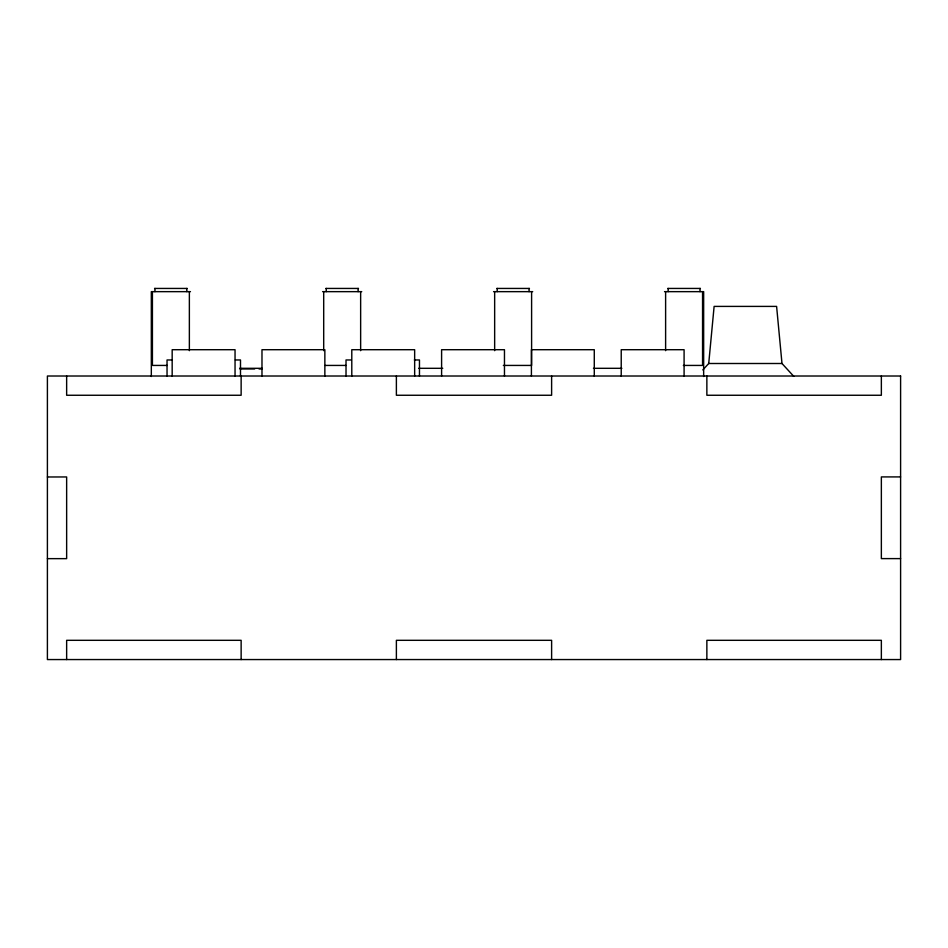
<?xml version="1.0" encoding="UTF-8"?>
<svg xmlns="http://www.w3.org/2000/svg" width="948" height="948" viewBox="0 0 948 948"><rect width="100%" height="100%" fill="white"/><g stroke="black" fill="none" stroke-linecap="round" stroke-linejoin="round"><path stroke-width="1.42" d="M702.847 369.921L708.725 363.499L714.117 306.405L776.602 306.405L781.993 363.499L793.737 376.332M47.4 476.986L66.644 476.951L66.644 558.645L47.4 558.645M154.56 288.441L187.218 288.441M325.839 288.441L358.498 288.441M496.799 288.441L529.458 288.441M667.759 288.441L700.418 288.441M190.453 291.652L151.325 291.652L151.325 376.486M322.604 291.652L361.733 291.652M493.564 291.652L532.693 291.652M664.524 291.652L703.653 291.652L703.653 376.486M172.169 359.967L167.038 359.967L167.038 376.166M235.365 359.967L240.496 359.967L240.496 376.166M351.151 359.967L346.02 359.967L346.02 376.166M414.335 359.967L419.466 359.967L419.466 376.166M708.725 363.499L781.993 363.499M167.192 365.43L152.415 365.43L152.415 291.652M325.176 365.43L345.973 365.43M503.352 365.43L531.603 365.43L531.603 291.652M683.354 365.43L702.563 365.43L702.563 291.652M239.583 368.31L262.169 368.31M418.743 368.31L442.763 368.31M593.46 368.31L621.876 368.31M239.915 368.95L254.668 368.95M259.041 368.95L261.944 368.95M900.6 476.915L881.356 476.915L881.356 558.609L900.6 558.609M881.356 376.012L881.356 395.257L706.864 395.257L706.864 376.012M881.356 659.559L881.356 640.315L706.864 640.315L706.864 659.559M700.039 288.441L700.039 291.652M684.089 376.107L684.089 349.705L621.224 349.705L621.224 376.107M668.139 288.441L668.139 291.652M665.615 291.652L665.615 350.665M594.278 376.107L594.278 349.705L531.413 349.705L531.413 376.107M551.618 376.012L551.618 395.257L396.382 395.257L396.382 376.012M551.618 659.559L551.618 640.315L396.382 640.315L396.382 659.559M529.079 288.441L529.079 291.652M504.466 376.107L504.466 349.705L441.602 349.705L441.602 376.107M497.179 288.441L497.179 291.652M494.655 291.652L494.655 350.665M414.655 376.107L414.655 349.705L351.791 349.705L351.791 376.107M360.643 291.652L360.643 350.665M358.119 288.441L358.119 291.652M326.219 288.441L326.219 291.652M324.856 376.107L324.856 349.705L261.98 349.705L261.98 376.107M323.695 291.652L323.695 350.665M241.136 376.012L241.136 395.257L66.644 395.257L66.644 376.012M241.136 659.559L241.136 640.315L66.644 640.315L66.644 659.559M235.045 376.107L235.045 349.705L172.169 349.705L172.169 376.107M189.363 291.652L189.363 350.665M186.839 288.441L186.839 291.652M154.939 288.441L154.939 291.652M900.6 376.012L47.4 376.012L47.4 659.559L900.6 659.559L900.6 376.012"/></g></svg>
